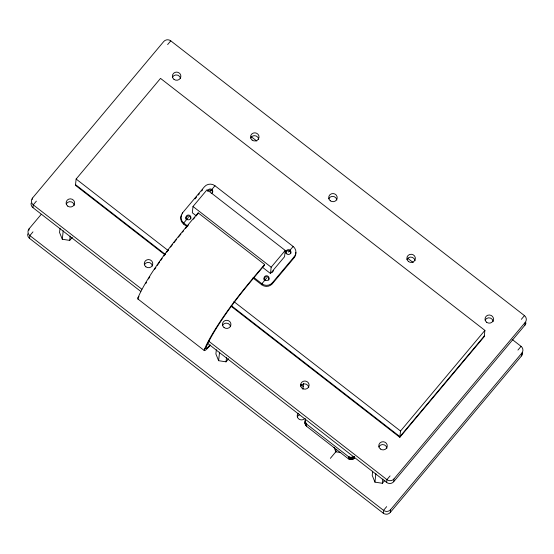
<?xml version="1.0" encoding="UTF-8"?>
<svg xmlns="http://www.w3.org/2000/svg" width="554" height="554" viewBox="0 0 554 554"><rect width="100%" height="100%" fill="white"/><g stroke="black" fill="none" stroke-linecap="round" stroke-linejoin="round"><path stroke-width="0.83" d="M305.621 418.776L304.998 423.325L306.362 426.137L348.418 458.809L350.911 459.522L352.829 459.211L354.477 458.213L354.629 456.815M305.254 419.98L305.545 422.453L307.075 424.468L348.113 456.351L350.488 457.369L353.653 456.856L353.424 458.947M28.919 230.229L29.071 228.83L41.259 214.294M32.312 199.495L32.464 198.103L163.728 41.536A5.007 4.806 6.3 0 1 170.764 40.844L524.451 315.614A5.007 4.806 6.3 0 1 525.234 322.38L524.929 325.17L393.665 481.738A5.007 4.806 6.3 0 1 386.63 482.43L207.736 343.452M522.602 352.372A5.007 4.806 6.3 0 1 521.536 355.897L390.272 512.464A5.007 4.806 6.3 0 1 383.236 513.156L29.549 238.386L29.854 235.595A5.007 4.806 6.3 0 1 29.071 228.83M140.82 291.466L32.942 207.66L33.247 204.862A5.007 4.806 6.3 0 1 32.464 198.103M60.026 228.269L59.555 232.507L62.29 239.245L69.714 240.394L72.318 237.285M62.29 239.245L63.225 230.783M231.15 306.286L399.822 437.321L484.21 336.673L484.902 330.392L160.522 78.391L76.14 179.039L75.448 185.327L164.905 254.826M69.714 240.394L70.178 236.163M182.432 213.927L182.543 212.881L204.419 186.788A7.507 7.209 6.3 0 1 214.973 185.749L293.135 246.468A7.507 7.209 6.3 0 1 294.312 256.62L294.195 257.665L272.319 283.759A7.507 7.209 6.3 0 1 261.765 284.798L252.929 277.928M187.003 226.711L183.603 224.072L183.72 223.027A7.507 7.209 6.3 0 1 182.543 212.881M262.319 267.16L270.477 273.496L284.541 256.724L285.234 250.436L207.071 189.717L193.007 206.49L192.314 212.771L196.393 215.942M211.732 190.521L211.85 189.475A2.5 2.403 6.3 0 0 207.812 190.957M216.351 349.719L215.887 353.951L218.615 360.689L226.039 361.838L228.643 358.729M218.615 360.689L219.55 352.226M226.039 361.838L226.503 357.607M261.765 284.798L261.883 283.745L266.571 278.156M270.477 273.496L271.169 267.215L285.234 250.436M272.319 283.759L272.429 282.713L294.312 256.62M289.894 251.246L290.012 250.2M302.879 389.296L303.537 383.32M304.998 423.325L305.399 419.364M305.545 419.475L305.025 422.072M305.115 423.949L305.344 421.85M305.309 424.551L305.545 422.453M305.586 425.119L305.822 423.027M305.94 425.652L306.175 423.561M306.362 426.137L306.597 424.045M340.786 452.57L335.835 451.808L336.112 449.294M348.418 458.809L348.653 456.718M348.999 459.107L349.235 457.008M349.616 459.321L349.844 457.23M350.253 459.467L350.488 457.369M350.911 459.522L351.139 457.431M351.561 459.501L351.79 457.403M352.206 459.398L352.434 457.299M352.829 459.211L353.057 457.119M353.971 458.615L354.207 456.524M372.676 471.163L372.212 475.394L374.947 482.132L382.364 483.282L384.968 480.179M374.947 482.132L375.882 473.67M382.364 483.282L382.835 479.051M383.236 513.156L383.548 510.366L386.671 506.633M386.63 482.43L386.941 479.639L390.064 475.907M390.272 512.464L390.577 509.673L521.84 353.106A5.007 4.806 6.3 0 0 521.058 346.34L512.18 339.443M393.665 481.738L393.97 478.947L525.234 322.38M399.822 437.321L400.521 431.04L484.902 330.392M521.536 355.897L521.84 353.106M210.472 345.031L208.249 347.552A9.411 1.42 -52.2 0 1 204.461 349.304L205.936 347.69A69.395 10.491 -52.2 0 1 245.824 287.533A175.092 26.474 -52.2 0 1 264.431 265.338L264.625 264.514L198.187 212.902L197.993 213.726A175.092 26.474 -52.2 0 0 196.441 215.527M209.024 346.686L209.35 345.717L208.726 346.402A6.96 1.053 -52.2 0 1 205.936 347.69M36.377 201.137L33.247 204.862L141.817 289.209M167.633 44.569L170.764 40.844M32.984 231.863L29.854 235.595L383.548 510.366A5.007 4.806 6.3 0 0 390.577 509.673M195.008 198.921L196.649 196.968M198.29 195.008L199.385 193.706M201.573 191.095L202.667 189.787M188.408 217.431L183.72 223.027L187.799 226.191M210.285 191.338L214.973 185.749M288.447 252.063L293.135 246.468M271.986 272.61L273.607 270.671M330.364 458.331L336.257 451.302M484.286 335.973L399.905 436.628L231.226 305.586M521.328 319.339L524.451 315.614M517.935 350.066L521.058 346.34M139.006 296.619L138.022 297.692A71.833 10.865 -52.2 0 1 179.295 235.436A177.661 26.862 -52.2 0 1 198.187 212.902M251.357 136.817L256.814 141.062M407.716 258.289L413.18 262.534M193.007 206.49L271.169 267.215M253.725 277.409L261.883 283.745A7.507 7.209 6.3 0 0 272.429 282.713M76.14 179.039L168.333 250.657M233.892 301.591L400.521 431.04M75.524 184.627L165.667 254.653M300.85 384.559L303.564 386.671M208.726 341.188L386.941 479.639A5.007 4.806 6.3 0 0 393.97 478.947M137.808 298.904L204.246 350.516M334.014 447.313L335.835 451.808M138.625 298.821A9.411 1.42 -52.2 0 1 138.022 297.692M204.468 349.297A71.833 10.865 -52.2 0 1 245.734 287.048A177.661 26.862 -52.2 0 1 264.625 264.514M145.709 283.71A69.395 10.491 -52.2 0 1 146.471 282.388M148.493 278.981A69.395 10.491 -52.2 0 1 149.795 276.862M154.559 269.452A69.395 10.491 -52.2 0 1 155.903 267.437M157.294 265.394A69.395 10.491 -52.2 0 1 159.677 261.945M160.66 260.546A69.395 10.491 -52.2 0 1 162.156 258.448M163.963 255.941A69.395 10.491 -52.2 0 1 165.341 254.051M166.733 252.16A69.395 10.491 -52.2 0 1 168.624 249.632M170.542 247.112A69.395 10.491 -52.2 0 1 172.474 244.605M173.942 242.721A69.395 10.491 -52.2 0 1 176.401 239.612M178.388 237.147A69.395 10.491 -52.2 0 1 179.385 235.921A175.092 26.474 -52.2 0 1 180.923 234.037M182.474 232.147A175.092 26.474 -52.2 0 1 183.512 230.886M185.59 228.387A175.092 26.474 -52.2 0 1 188.692 224.661M193.353 219.142A175.092 26.474 -52.2 0 1 194.897 217.327M32.942 207.66A5.007 4.806 6.3 0 1 31.121 203.166M525.968 322.899A5.007 4.806 6.3 0 1 524.929 325.17M378.818 446.94A4.259 4.086 6.3 0 1 386.941 448.193M300.656 386.214A4.259 4.086 6.3 0 1 308.779 387.475M222.493 325.489A4.259 4.086 6.3 0 1 230.616 326.749M144.331 264.77A4.259 4.086 6.3 0 1 152.454 266.024M66.168 204.045A4.259 4.086 6.3 0 1 74.291 205.305M172.426 77.304A4.259 4.086 6.3 0 1 180.549 78.557M250.588 138.022A4.259 4.086 6.3 0 1 258.711 139.283M328.751 198.748A4.259 4.086 6.3 0 1 336.874 200.008M406.913 259.473A4.259 4.086 6.3 0 1 415.043 260.726M485.082 320.191A4.259 4.086 6.3 0 1 493.205 321.452M211.85 189.475A2.5 2.403 6.3 0 1 211.192 193.588M263.981 278.821A2.5 2.403 6.3 0 1 267.153 276.903A2.5 2.403 6.3 0 1 268.745 280.185M264.126 280.061A2.5 2.403 6.3 0 1 263.967 279.451M295.794 252.375A7.507 7.209 6.3 0 1 294.195 257.665M183.603 224.072A7.507 7.209 6.3 0 1 181.414 215.527M185.964 219.336A2.5 2.403 6.3 0 1 185.805 218.726M185.819 218.096A2.5 2.403 6.3 0 1 188.665 216.108A2.5 2.403 6.3 0 1 190.763 218.865M207.875 191.4A2.5 2.403 6.3 0 1 212.639 192.771M285.843 253.351A2.5 2.403 6.3 0 1 288.385 250.706A2.5 2.403 6.3 0 1 290.808 253.49M29.549 238.386A5.007 4.806 6.3 0 1 27.728 233.892M297.263 416.94A4.259 4.086 6.3 0 1 299.61 414.794M304.79 418.402A4.259 4.086 6.3 0 1 298.814 418.99A4.259 4.086 6.3 0 1 298.149 413.242M67.713 206.095A4.259 4.086 6.3 0 0 74.575 203.574A4.259 4.086 6.3 0 0 68.821 199.108A4.259 4.086 6.3 0 0 67.713 206.095M145.875 266.82A4.259 4.086 6.3 0 0 152.738 264.3A4.259 4.086 6.3 0 0 146.983 259.826A4.259 4.086 6.3 0 0 145.875 266.82M224.038 327.539A4.259 4.086 6.3 0 0 230.9 325.025A4.259 4.086 6.3 0 0 225.146 320.551A4.259 4.086 6.3 0 0 224.038 327.539M302.207 388.264A4.259 4.086 6.3 0 0 309.063 385.743A4.259 4.086 6.3 0 0 303.315 381.277A4.259 4.086 6.3 0 0 302.207 388.264M380.369 448.982A4.259 4.086 6.3 0 0 387.232 446.469A4.259 4.086 6.3 0 0 381.477 441.995A4.259 4.086 6.3 0 0 380.369 448.982M486.627 322.241A4.259 4.086 6.3 0 0 493.489 319.72A4.259 4.086 6.3 0 0 487.735 315.254A4.259 4.086 6.3 0 0 486.627 322.241M408.464 261.516A4.259 4.086 6.3 0 0 415.327 259.002A4.259 4.086 6.3 0 0 409.572 254.528A4.259 4.086 6.3 0 0 408.464 261.516M330.302 200.797A4.259 4.086 6.3 0 0 337.164 198.277A4.259 4.086 6.3 0 0 331.41 193.81A4.259 4.086 6.3 0 0 330.302 200.797M173.977 79.347A4.259 4.086 6.3 0 0 180.833 76.833A4.259 4.086 6.3 0 0 175.085 72.359A4.259 4.086 6.3 0 0 173.977 79.347M252.139 140.072A4.259 4.086 6.3 0 0 259.002 137.558A4.259 4.086 6.3 0 0 253.247 133.085A4.259 4.086 6.3 0 0 252.139 140.072M286.882 253.926A2.5 2.403 6.3 0 0 290.919 252.444A2.5 2.403 6.3 0 0 287.54 249.812A2.5 2.403 6.3 0 0 286.882 253.926M186.843 219.301A2.5 2.403 6.3 0 0 190.881 217.819A2.5 2.403 6.3 0 0 187.494 215.187A2.5 2.403 6.3 0 0 186.843 219.301M265.006 280.019A2.5 2.403 6.3 0 0 269.043 278.537A2.5 2.403 6.3 0 0 265.657 275.913A2.5 2.403 6.3 0 0 265.006 280.019"/></g></svg>
